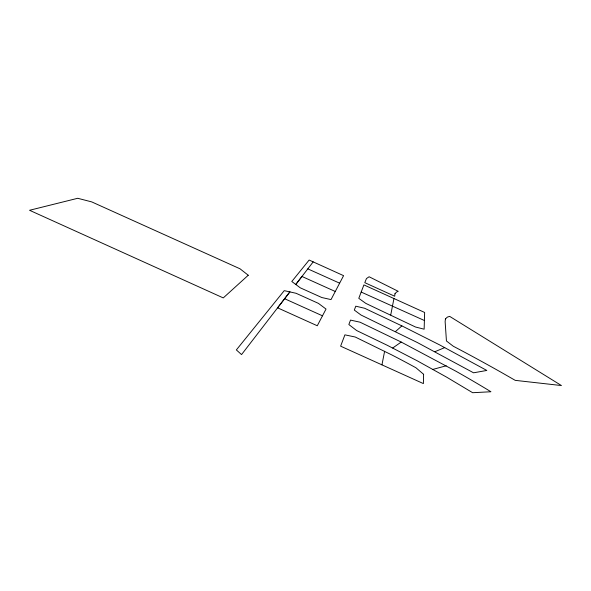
<?xml version="1.0" encoding="UTF-8"?>
<svg xmlns="http://www.w3.org/2000/svg" width="591" height="591" viewBox="0 0 591 591"><rect width="100%" height="100%" fill="white"/><g stroke="black" fill="none" stroke-linecap="round" stroke-linejoin="round"><path stroke-width="0.89" d="M424.397 320.514L424.139 329.194L415.554 327.03L365.829 303.397L358.781 298.337L363.901 284.906L424.641 312.469L424.397 320.514L361.175 292.057M393.946 298.536L390.725 314.996M381.941 364.861L384.615 351.276M335.267 291.481L331.026 299.593L321.829 297.539L300.272 287.817L291.799 281.501L309.145 260.047L343.585 275.665L335.267 291.481L301.949 276.47L295.781 284.47L313.193 261.879M284.633 298.728L289.871 291.902L296.091 293.291L318.431 303.375L326.025 309.056L317.278 325.759L277.593 307.83L284.633 298.728L322.487 315.816M395.468 331.581L401.865 325.877L439.638 344.9L486.821 370.446L473.568 372.81L417.372 342.544L360.99 315.018L354.312 310.083L355.782 306.197L364.617 308.258L401.865 325.877M392.683 348.025L401.208 342.056L455.86 371.185A469.623 158.964 24.9 0 1 487.05 389.388L490.929 391.752L472.66 392.712L446.766 377.228L417.349 360.865L387.356 345.336L356.624 330.532L348.845 324.533L350.522 320.1L360.045 322.198L401.208 342.056M434.961 351.682L444.75 347.589M432.922 369.397L446.198 365.785M307.8 268.861L339.626 283.178M423.607 374.295L423.385 383.596L340.623 346.171L344.908 334.853L355.213 337.01L391.892 354.977A326.838 103.942 24.9 0 1 415.931 367.765L423.607 374.295M394.943 293.801L394.714 296.239L364.795 282.668L366.457 278.553L369.116 276.758L398.238 291.319L396.524 292.057L394.943 293.801M445.437 318.948L445.134 321.652L446.441 340.985L453.312 346.252A628.647 222.475 25.2 0 1 501.833 372.685L515.241 380.36L561.45 385.554L449.648 316.37L447.328 317.131L445.437 318.948M289.871 291.902L241.542 354.593L236.356 349.924L284.241 290.654L289.871 291.902M248.257 275.243L223.265 297.916L29.55 210.278L77.724 198.288L91.731 201.9L240.027 268.802L248.257 275.243"/></g></svg>
